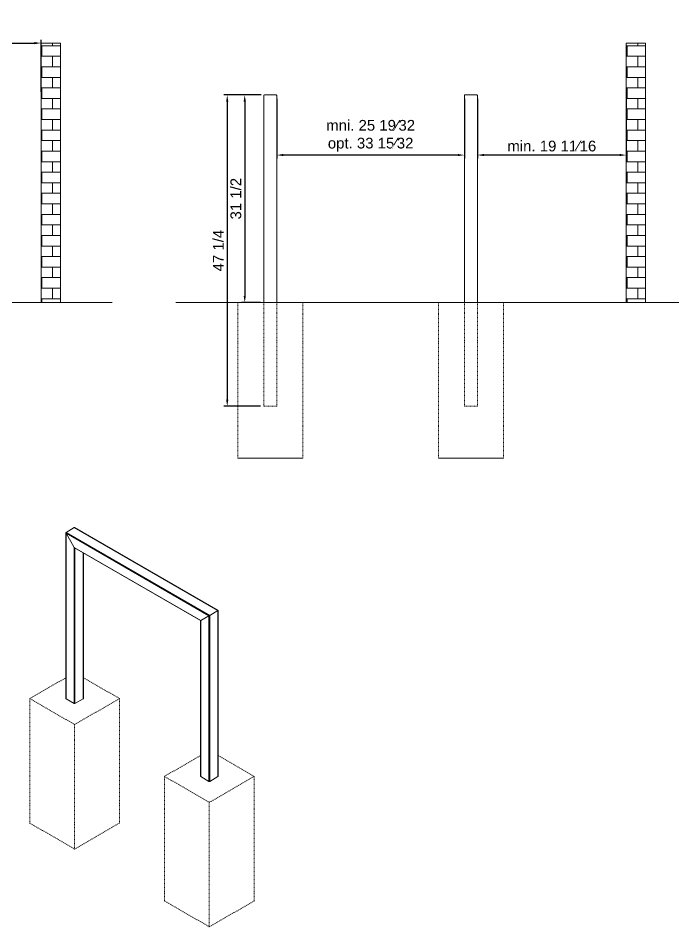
# Model space of a CAD drawing. Header units: inches. Extents: x -9 to 508, y -1 to 141.
# Drawn here: x 66.2 to 166.5, y 1.5 to 139.4 of the extents above; entities that cross this region are included whole.
import ezdxf

# ---------------------------------------------------------------- set-up
doc = ezdxf.new("R2010")
doc.units = ezdxf.units.IN
doc.header["$PDSIZE"] = -1
doc.linetypes.add('HIDDEN', pattern=[1.905, 1.27, -0.635])
for name, color, linetype, lineweight in [('ZANO_R', 7, 'Continuous', 0), ('ZANO_R_przerywana', 250, 'HIDDEN', 0), ('ZANO_W', 1, 'Continuous', 0)]:
    doc.layers.add(name, color=color, linetype=linetype, lineweight=lineweight)
doc.styles.get("Standard").update_dxf_attribs({"font": 'arial.ttf'})
doc.dimstyles.new('amerykanie', dxfattribs={"dimtxt": 50, "dimasz": 50, "dimexe": 0.5, "dimexo": 0.5, "dimgap": 1, "dimtad": 1, "dimdec": 0, "dimzin": 0, "dimlunit": 5, "dimtxsty": 'Standard', "dimcen": 0.09, "dimclrd": 1, "dimclre": 1, "dimclrt": 1, "dimazin": 0, "dimtfac": 1, "dimtdec": 0, "dimtmove": 0, "dimatfit": 3, "dimfxl": 1, "dimtzin": 0, "dimarcsym": 1})

# ---------------------------------------------------------------- blocks, each defined once
blk = doc.blocks.new('*D388')
at = {"layer": 'Defpoints', "color": 0}
for p in [(69.64, 135.65), (40.11, 127.77), (69.64, 127.77)]:
    blk.add_point(p, dxfattribs=at)
at = {"layer": 'ZANO_W', "color": 1, "lineweight": -2}
for p, q in [((40.11, 128.27), (40.11, 136.15)), ((41.11, 135.65), (68.64, 135.65)), ((69.64, 128.27), (69.64, 136.15))]:
    blk.add_line(p, q, dxfattribs=at)
at = {"layer": 'ZANO_W', "color": 1}
for points in [[(41.11, 135.81), (41.11, 135.48), (40.11, 135.65)], [(68.64, 135.48), (68.64, 135.81), (69.64, 135.65)]]:
    blk.add_solid(points, dxfattribs=at)
at = {"layer": 'ZANO_W', "color": 1, "insert": (54.88, 137.01), "char_height": 1.625, "attachment_point": 5}
blk.add_mtext('29 17⁄32', dxfattribs=at)
blk = doc.blocks.new('*D396')
at = {"layer": 'Defpoints', "color": 0}
for p in [(105.45, 127.69), (133.95, 127.69), (105.45, 118.65)]:
    blk.add_point(p, dxfattribs=at)
at = {"layer": 'ZANO_W', "color": 1, "lineweight": -2}
for p, q in [((105.45, 127.19), (105.45, 118.15)), ((133.95, 127.19), (133.95, 118.15)), ((132.95, 118.65), (106.45, 118.65))]:
    blk.add_line(p, q, dxfattribs=at)
at = {"layer": 'ZANO_W', "color": 1}
for points in [[(106.45, 118.82), (106.45, 118.49), (105.45, 118.65)], [(132.95, 118.49), (132.95, 118.82), (133.95, 118.65)]]:
    blk.add_solid(points, dxfattribs=at)
at = {"layer": 'ZANO_W', "color": 1, "insert": (119.7, 121.57), "char_height": 1.625, "attachment_point": 5}
blk.add_mtext('mni. 25 19⁄32\\Popt. 33 15⁄32', dxfattribs=at)
blk = doc.blocks.new('*D397')
at = {"layer": 'Defpoints', "color": 0}
for p in [(135.92, 127.69), (158.52, 127.69), (135.92, 118.65)]:
    blk.add_point(p, dxfattribs=at)
at = {"layer": 'ZANO_W', "color": 1, "lineweight": -2}
for p, q in [((135.92, 127.19), (135.92, 118.15)), ((158.52, 127.19), (158.52, 118.15)), ((157.52, 118.65), (136.92, 118.65))]:
    blk.add_line(p, q, dxfattribs=at)
at = {"layer": 'ZANO_W', "color": 1}
for points in [[(136.92, 118.82), (136.92, 118.49), (135.92, 118.65)], [(157.52, 118.49), (157.52, 118.82), (158.52, 118.65)]]:
    blk.add_solid(points, dxfattribs=at)
at = {"layer": 'ZANO_W', "color": 1, "insert": (147.22, 120.01), "char_height": 1.625, "attachment_point": 5}
blk.add_mtext('min. 19 11⁄16', dxfattribs=at)
blk = doc.blocks.new('*D398')
at = {"layer": 'Defpoints', "color": 0}
for p in [(103.56, 127.77), (100.58, 96.28), (103.48, 96.28)]:
    blk.add_point(p, dxfattribs=at)
at = {"layer": 'ZANO_W', "color": 1, "lineweight": -2}
for p, q in [((103.06, 127.77), (100.08, 127.77)), ((100.58, 126.77), (100.58, 97.28)), ((102.98, 96.28), (100.08, 96.28))]:
    blk.add_line(p, q, dxfattribs=at)
at = {"layer": 'ZANO_W', "color": 1}
for points in [[(100.75, 126.77), (100.41, 126.77), (100.58, 127.77)], [(100.41, 97.28), (100.75, 97.28), (100.58, 96.28)]]:
    blk.add_solid(points, dxfattribs=at)
at = {"layer": 'ZANO_W', "color": 1, "insert": (99.24, 112.03), "char_height": 1.625, "attachment_point": 5, "rotation": 90}
blk.add_mtext('31 1/2', dxfattribs=at)
blk = doc.blocks.new('*D399')
at = {"layer": 'Defpoints', "color": 0}
for p in [(103.56, 127.77), (97.92, 80.53), (103.48, 80.53)]:
    blk.add_point(p, dxfattribs=at)
at = {"layer": 'ZANO_W', "color": 1, "lineweight": -2}
for p, q in [((103.06, 127.77), (97.42, 127.77)), ((97.92, 126.77), (97.92, 81.53)), ((102.98, 80.53), (97.42, 80.53))]:
    blk.add_line(p, q, dxfattribs=at)
at = {"layer": 'ZANO_W', "color": 1}
for points in [[(98.09, 126.77), (97.75, 126.77), (97.92, 127.77)], [(97.75, 81.53), (98.09, 81.53), (97.92, 80.53)]]:
    blk.add_solid(points, dxfattribs=at)
at = {"layer": 'ZANO_W', "color": 1, "insert": (96.58, 104.15), "char_height": 1.625, "attachment_point": 5, "rotation": 90}
blk.add_mtext('47 1/4', dxfattribs=at)

msp = doc.modelspace()

# ---------------------------------------------------------------- hatches: boundary and pattern name
at = {"layer": 'ZANO_R', "ltscale": 10, "transparency": 33554559}
h = msp.add_hatch(dxfattribs=at)
h.set_pattern_fill('AR-B816', scale=0.007874)
h.set_pattern_definition([(0, (-375.0214, 120.8462), (0, 1.599997), []), (90, (-375.0214, 120.8462), (-1.599997, 1.599997), [1.599997, -1.599997])])
h.paths.add_polyline_path([(69.63896, 135.64767), (69.63896, 96.27767), (72.59171, 96.27767), (72.59171, 135.64767)])
at = {"layer": 'ZANO_R', "ltscale": 10, "transparency": 33554602}
h = msp.add_hatch(dxfattribs=at)
h.set_pattern_fill('AR-B816', scale=0.007874)
h.set_pattern_definition([(0, (-286.1398, 120.8462), (0, 1.599997), []), (90, (-286.1398, 120.8462), (-1.599997, 1.599997), [1.599997, -1.599997])])
h.paths.add_polyline_path([(158.52057, 135.64767), (158.52057, 96.27767), (161.47332, 96.27767), (161.47332, 135.64767)])

# ---------------------------------------------------------------- linework, layer by layer
at = {"layer": 'ZANO_R'}
for p, q in [((69.63896, 96.27767), (69.63896, 135.64767)), ((69.63896, 135.64767), (72.59171, 135.64767)), ((72.59171, 135.64767), (72.59171, 96.27767)), ((158.52057, 96.27767), (158.52057, 135.64767)), ((158.52057, 135.64767), (161.47332, 135.64767)), ((161.47332, 135.64767), (161.47332, 96.27767)), ((103.48066, 127.69493), (103.48066, 96.27767)), ((103.5594, 127.77367), (105.37042, 127.77367)), ((105.44916, 127.69493), (105.44916, 96.27767)), ((133.95258, 127.69493), (133.95258, 96.27767)), ((134.03132, 127.77367), (135.84234, 127.77367)), ((135.92108, 127.69493), (135.92108, 96.27767)), ((-9.1179, 96.27767), (80.44951, 96.27767)), ((90.13395, 96.27767), (166.51164, 96.27767)), ((99.54366, 96.27767), (109.38616, 96.27767)), ((109.38616, 96.27767), (99.54366, 96.27767)), ((103.48066, 96.27767), (103.5594, 96.27767)), ((103.5594, 96.27767), (103.48066, 96.27767)), ((103.5594, 96.27767), (105.37042, 96.27767)), ((105.37042, 96.27767), (105.44916, 96.27767)), ((105.44916, 96.27767), (105.37042, 96.27767)), ((130.01558, 96.27767), (139.85808, 96.27767)), ((139.85808, 96.27767), (130.01558, 96.27767)), ((133.95258, 96.27767), (134.03132, 96.27767)), ((134.03132, 96.27767), (133.95258, 96.27767)), ((134.03132, 96.27767), (135.84234, 96.27767)), ((135.84234, 96.27767), (135.92108, 96.27767)), ((135.92108, 96.27767), (135.84234, 96.27767)), ((74.69037, 62.1068), (73.43572, 61.38251)), ((74.69037, 62.1068), (96.51037, 49.51039)), ((96.53296, 49.52343), (74.74492, 62.1014)), ((73.41313, 61.33257), (73.41313, 36.15409)), ((73.43572, 61.38251), (95.25572, 48.78609)), ((73.43572, 61.25653), (74.69037, 59.08342)), ((73.43572, 61.25653), (73.43572, 36.1226)), ((73.43572, 61.25653), (95.14662, 48.7231)), ((74.69037, 59.08342), (74.69037, 35.39831)), ((74.69037, 59.08342), (93.89197, 47.99857)), ((74.74493, 59.02583), (93.86937, 47.98552)), ((74.79947, 58.99434), (74.79947, 35.39831)), ((76.05412, 58.27004), (76.05412, 36.1226)), ((76.07672, 36.15409), (76.07672, 58.257)), ((95.14662, 48.7231), (93.89197, 47.99857)), ((95.14662, 48.7231), (95.14662, 23.58917)), ((96.51037, 49.51039), (95.25572, 48.78609)), ((95.25572, 48.78609), (95.25572, 23.58917)), ((96.51037, 49.51039), (96.51037, 24.31346)), ((96.53296, 24.34496), (96.53296, 49.52343)), ((93.86937, 47.98552), (93.86937, 24.34496)), ((93.89197, 47.99857), (93.89197, 24.31346)), ((73.43572, 36.1226), (74.69037, 35.39831)), ((74.79947, 35.39831), (76.05412, 36.1226)), ((93.89197, 24.31346), (95.14662, 23.58917)), ((95.25572, 23.58917), (96.51037, 24.31346))]:
    msp.add_line(p, q, dxfattribs=at)
at = {"layer": 'ZANO_R', "flags": 128}
msp.add_lwpolyline([(96.53296, 49.52343), (96.53148, 49.52257), (96.52709, 49.52004), (96.51996, 49.51593), (96.51037, 49.51039)], dxfattribs=at)
at = {"layer": 'ZANO_R'}
for centre, radius, start, end in [((103.5594, 127.69493), 0.07874, 90, 180), ((105.37042, 127.69493), 0.07874, 0, 90), ((134.03132, 127.69493), 0.07874, 90, 180), ((135.84234, 127.69493), 0.07874, 0, 90), ((73.45173, 36.15794), 0.0388, 185.6945275, 245.6257548), ((76.03811, 36.15794), 0.0388, 294.3767521, 354.3038493), ((74.74492, 35.50359), 0.11858, 242.6100975, 297.3897792), ((93.90798, 24.3488), 0.0388, 185.6945275, 245.6257548), ((95.20117, 23.69445), 0.11858, 242.6100975, 297.3897792), ((96.49435, 24.34881), 0.0388, 294.3767521, 354.3038493)]:
    msp.add_arc(centre, radius, start, end, dxfattribs=at)
for centre, major_axis, ratio, start_param, end_param in [((74.74492, 62.01232), (-0.05455, 0.09448), 0.577334631, 5.497827776, 6.283144675), ((74.74492, 62.01232), (-0.05455, 0.09448), 0.577334631, 5.497827776, 6.283144675), ((73.49027, 61.28802), (-0.05455, 0.09448), 0.577334631, 6.283144675, 7.853941002), ((73.49027, 61.28802), (-0.05455, 0.09448), 0.577334631, 6.283144675, 7.853941002), ((74.74492, 59.11491), (-0.05455, 0.09448), 0.577334631, 1.570755695, 2.356235122), ((74.74492, 59.11491), (-0.05455, 0.09448), 0.577334631, 1.570755695, 2.356235122), ((95.20117, 48.75459), (0.07715, 0.04454), 0.000070373, 0.785357532, 2.356153856), ((95.20117, 48.75459), (0.07715, 0.04454), 0.000070373, 0.785357531, 2.356153857), ((96.45582, 49.47889), (0.07715, 0.04454), 0.000070373, 0.000040632, 0.785357529), ((93.94652, 48.03006), (0.07715, 0.04454), 0.000070373, 2.356153858, 3.141552026), ((93.94652, 48.03006), (0.07715, 0.04454), 0.000070373, 2.356153862, 3.141633292)]:
    msp.add_ellipse(centre, major_axis=major_axis, ratio=ratio, start_param=start_param, end_param=end_param, dxfattribs=at)
at = {"layer": 'ZANO_R_przerywana', "ltscale": 0.05}
for p, q in [((99.54366, 96.27767), (99.54366, 72.65567)), ((99.54366, 96.27767), (99.54366, 72.65567)), ((103.48066, 80.52967), (103.48066, 96.27767)), ((105.44916, 80.52967), (105.44916, 96.27767)), ((109.38616, 96.27767), (109.38616, 72.65567)), ((109.38616, 96.27767), (109.38616, 72.65567)), ((130.01558, 96.27767), (130.01558, 72.65567)), ((130.01558, 96.27767), (130.01558, 72.65567)), ((133.95258, 80.52967), (133.95258, 96.27767)), ((135.92108, 80.52967), (135.92108, 96.27767)), ((139.85808, 96.27767), (139.85808, 72.65567)), ((139.85808, 96.27767), (139.85808, 72.65567)), ((103.5594, 80.52967), (105.37042, 80.52967)), ((105.37042, 80.52967), (105.44916, 80.52967)), ((105.44916, 80.52967), (105.37042, 80.52967)), ((133.95258, 80.52967), (134.03132, 80.52967)), ((134.03132, 80.52967), (133.95258, 80.52967)), ((134.03132, 80.52967), (135.84234, 80.52967)), ((135.84234, 80.52967), (135.92108, 80.52967)), ((135.92108, 80.52967), (135.84234, 80.52967)), ((99.54366, 72.65567), (109.38616, 72.65567)), ((109.38616, 72.65567), (99.54366, 72.65567)), ((130.01558, 72.65567), (139.85808, 72.65567)), ((139.85808, 72.65567), (130.01558, 72.65567)), ((73.41313, 39.32164), (67.92617, 36.15409)), ((81.56367, 36.15409), (76.07672, 39.32164)), ((67.92617, 36.15409), (74.74492, 32.21771)), ((67.92617, 36.15409), (67.92617, 17.2564)), ((74.74492, 32.21771), (81.56367, 36.15409)), ((81.56367, 36.15409), (81.56367, 17.2564)), ((74.74492, 32.21771), (74.74492, 13.32002)), ((93.86937, 27.51251), (88.38242, 24.34496)), ((102.01991, 24.34496), (96.53296, 27.51251)), ((88.38242, 24.34496), (95.20117, 20.40858)), ((88.38242, 24.34496), (88.38242, 5.44726)), ((95.20117, 20.40858), (102.01991, 24.34496)), ((102.01991, 24.34496), (102.01991, 5.44726)), ((95.20117, 20.40858), (95.20117, 1.51088)), ((67.92617, 17.2564), (74.74492, 13.32002)), ((74.74492, 13.32002), (81.56367, 17.2564)), ((88.38242, 5.44726), (95.20117, 1.51088)), ((95.20117, 1.51088), (102.01991, 5.44726))]:
    msp.add_line(p, q, dxfattribs=at)
at = {"layer": 'ZANO_R_przerywana'}
for p, q in [((103.48066, 80.52967), (103.5594, 80.52967)), ((103.5594, 80.52967), (103.48066, 80.52967))]:
    msp.add_line(p, q, dxfattribs=at)

# ---------------------------------------------------------------- dimensions: what is measured, and where the dimension line sits
at = {"layer": 'ZANO_W'}
for base, p1, p2, text, picture, middle in [((69.63896, 135.64767), (40.11146, 127.77367), (69.63896, 127.77367), '29 17⁄32', '*D388', (54.87521, 137.00562)), ((105.44916, 118.6518), (133.95258, 127.69493), (105.44916, 127.69493), 'mni. 25 19⁄32\\Popt. 33 15⁄32', '*D396', (119.70087, 121.57175)), ((135.92108, 118.6518), (158.52057, 127.69493), (135.92108, 127.69493), 'min. 19 11⁄16', '*D397', (147.22083, 120.00975))]:
    dim = msp.add_linear_dim(base=base, p1=p1, p2=p2, text=text, dimstyle='amerykanie', override={"dimtxt": 1.625, "dimasz": 1, "dimgap": 0.5, "dimdec": 4, "dimtxsty": 'Standard', "dimaunit": 1, "dimadec": 1, "dimtdec": 4, "dimtmove": 1, "dimfrac": 2}, dxfattribs=at)
    dim.commit()
    dim.dimension.update_dxf_attribs({"geometry": picture, "text_midpoint": middle})
for base, p2, picture, middle in [((97.92164, 80.52967), (103.48066, 80.52967), '*D399', (96.58143, 104.15167)), ((100.57842, 96.27767), (103.48066, 96.27767), '*D398', (99.23766, 112.02567))]:
    dim = msp.add_linear_dim(base=base, p1=(103.5594, 127.77367), p2=p2, angle=90, dimstyle='amerykanie', override={"dimtxt": 1.625, "dimasz": 1, "dimgap": 0.5, "dimdec": 4, "dimaunit": 1, "dimadec": 1, "dimtdec": 4, "dimtmove": 1, "dimfrac": 2}, dxfattribs=at)
    dim.commit()
    dim.dimension.update_dxf_attribs({"geometry": picture, "text_midpoint": middle})

doc.saveas('drawing.dxf')
